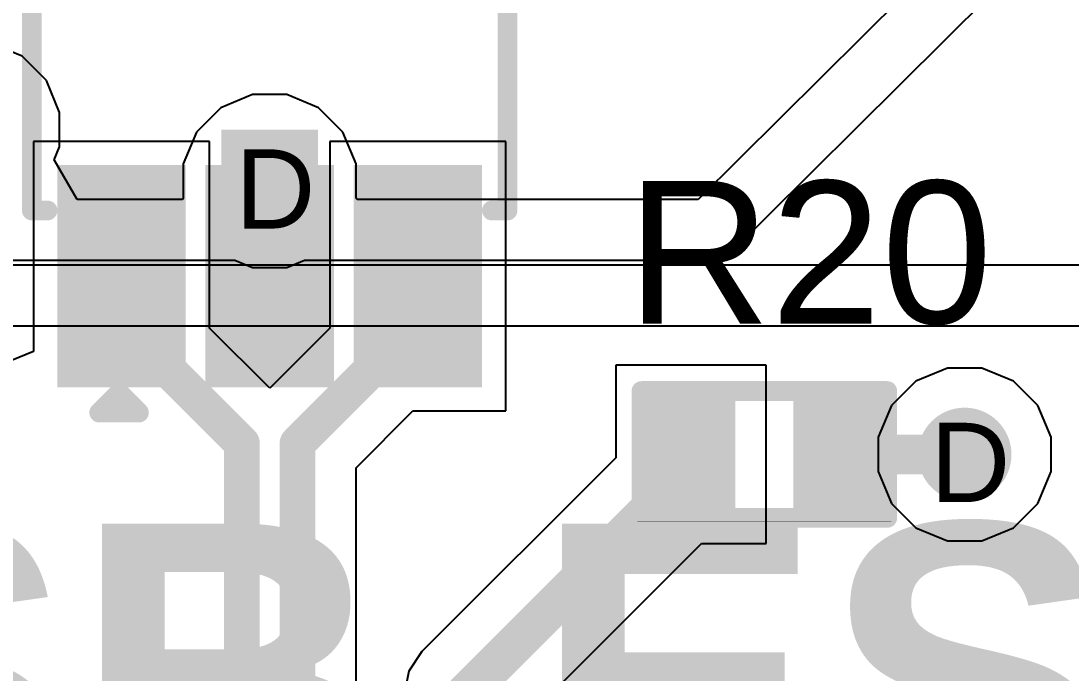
# Model space of a CAD drawing. Header units: inches. Extents: x -11 to 5428, y 0 to 5423.
# Drawn here: x 316.33 to 323.06, y 7.97 to 12.15 of the extents above; entities that cross this region are included whole.
import ezdxf

# ---------------------------------------------------------------- set-up
doc = ezdxf.new("R2010")
doc.units = ezdxf.units.IN
for name, color, linetype in [('Bottom Layer', 5, 'Continuous'), ('Drill Drawing', 1, 'Continuous'), ('GND', 16, 'Continuous'), ('PWR', 76, 'Continuous'), ('Top Layer', 1, 'Continuous'), ('Top Overlay', 2, 'Continuous'), ('Top Paste', 8, 'Continuous'), ('Top Solder', 216, 'Continuous'), ('Via Holes', 16, 'Continuous')]:
    doc.layers.add(name, color=color, linetype=linetype)
doc.styles.add('Arial', font='', dxfattribs={"height": 0.2})
doc.styles.add('Arial_Bold', font='', dxfattribs={"height": 0.2})
doc.styles.get('Arial').set_extended_font_data('Arial')
doc.styles.get('Arial_Bold').set_extended_font_data('Arial', bold=True)

# ---------------------------------------------------------------- blocks, each defined once
blk = doc.blocks.new('SOT_23_6_617')
at = {"layer": 'Top Layer'}
for points in [[(-1.92001775, 1.25997462), (-0.7000176499999999, 1.25997462), (-0.7000176499999999, 0.63997586), (-1.92001775, 0.63997586)], [(0.69999225, 1.25997462), (1.91999235, 1.25997462), (1.91999235, 0.63997586), (0.69999225, 0.63997586)], [(-1.92001775, 0.31001462), (-0.7000176499999999, 0.31001462), (-0.7000176499999999, -0.30998414), (-1.92001775, -0.30998414)], [(0.69999225, 0.31001462), (1.91999235, 0.31001462), (1.91999235, -0.30998414), (0.69999225, -0.30998414)], [(-1.92001775, -0.6399961799999999), (-0.7000176499999999, -0.6399961799999999), (-0.7000176499999999, -1.25999494), (-1.92001775, -1.25999494)], [(0.69999225, -0.6399961799999999), (1.91999235, -0.6399961799999999), (1.91999235, -1.25999494), (0.69999225, -1.25999494)]]:
    blk.add_hatch(color=1, dxfattribs=at).paths.add_polyline_path(points)
at = {"layer": 'Top Paste'}
for points in [[(-1.92001775, 1.25997462), (-0.7000176499999999, 1.25997462), (-0.7000176499999999, 0.63997586), (-1.92001775, 0.63997586)], [(0.69999225, 1.25997462), (1.91999235, 1.25997462), (1.91999235, 0.63997586), (0.69999225, 0.63997586)], [(-1.92001775, 0.31001462), (-0.7000176499999999, 0.31001462), (-0.7000176499999999, -0.30998414), (-1.92001775, -0.30998414)], [(0.69999225, 0.31001462), (1.91999235, 0.31001462), (1.91999235, -0.30998414), (0.69999225, -0.30998414)], [(-1.92001775, -0.6399961799999999), (-0.7000176499999999, -0.6399961799999999), (-0.7000176499999999, -1.25999494), (-1.92001775, -1.25999494)], [(0.69999225, -0.6399961799999999), (1.91999235, -0.6399961799999999), (1.91999235, -1.25999494), (0.69999225, -1.25999494)]]:
    blk.add_hatch(color=8, dxfattribs=at).paths.add_polyline_path(points)
at = {"layer": 'Top Solder'}
for points in [[(-2.02161775, 1.36157462), (-0.59841765, 1.36157462), (-0.59841765, 0.5383758599999999), (-2.02161775, 0.5383758599999999)], [(0.59839225, 1.36157462), (2.02159235, 1.36157462), (2.02159235, 0.5383758599999999), (0.59839225, 0.5383758599999999)], [(-2.02161775, 0.4116146199999999), (-0.59841765, 0.4116146199999999), (-0.59841765, -0.4115841399999999), (-2.02161775, -0.4115841399999999)], [(0.59839225, 0.4116146199999999), (2.02159235, 0.4116146199999999), (2.02159235, -0.4115841399999999), (0.59839225, -0.4115841399999999)], [(-2.02161775, -0.5383961799999999), (-0.59841765, -0.5383961799999999), (-0.59841765, -1.36159494), (-2.02161775, -1.36159494)], [(0.59839225, -0.5383961799999999), (2.02159235, -0.5383961799999999), (2.02159235, -1.36159494), (0.59839225, -1.36159494)]]:
    blk.add_hatch(color=216, dxfattribs=at).paths.add_polyline_path(points)
at = {"layer": 'Top Overlay'}
for points in [[(-0.8889873, 1.52401524, 0.127, 0.127, 0), (0.8636127, 1.52401524, 0.127, 0.127, 0)], [(-0.8889873, 1.52401524, 0.127, 0.127, 0), (-0.8889873, 1.42399004, 0.127, 0.127, 0)], [(0.8636127, 1.52401524, 0.127, 0.127, 0), (0.8636127, 1.42399004, 0.127, 0.127, 0)], [(-2.1843873, 1.09221524, 0.127, 0.127, 0), (-2.0573873, 0.96521524, 0.127, 0.127, 0)], [(-2.1843873, 1.09221524, 0.127, 0.127, 0), (-2.1843873, 0.8382152399999999, 0.127, 0.127, 0)], [(-2.0573873, 0.96521524, 0.127, 0.127, 0), (-2.1843873, 0.8382152399999999, 0.127, 0.127, 0)], [(-0.8889873, -1.42401036, 0.127, 0.127, 0), (-0.8889873, -1.52398476, 0.127, 0.127, 0)], [(0.8636127, -1.42401036, 0.127, 0.127, 0), (0.8636127, -1.52398476, 0.127, 0.127, 0)], [(-0.8889873, -1.52398476, 0.127, 0.127, 0), (0.8636127, -1.52398476, 0.127, 0.127, 0)]]:
    blk.add_lwpolyline(points, format="xyseb", dxfattribs=at)
for points in [[(-0.9207372999999999, 1.52401524, 0.0635, 0.0635, 1), (-0.8572373, 1.52401524, 0.0635, 0.0635, 1)], [(-0.9207372999999999, 1.52401524, 0.0635, 0.0635, 1), (-0.8572373, 1.52401524, 0.0635, 0.0635, 1)], [(0.8318627, 1.52401524, 0.0635, 0.0635, 1), (0.8953626999999998, 1.52401524, 0.0635, 0.0635, 1)], [(0.8318627, 1.52401524, 0.0635, 0.0635, 1), (0.8953626999999998, 1.52401524, 0.0635, 0.0635, 1)], [(-0.9207372999999999, 1.42399004, 0.0635, 0.0635, 1), (-0.8572373, 1.42399004, 0.0635, 0.0635, 1)], [(0.8318627, 1.42399004, 0.0635, 0.0635, 1), (0.8953626999999998, 1.42399004, 0.0635, 0.0635, 1)], [(-2.2161373, 1.09221524, 0.0635, 0.0635, 1), (-2.1526373, 1.09221524, 0.0635, 0.0635, 1)], [(-2.2161373, 1.09221524, 0.0635, 0.0635, 1), (-2.1526373, 1.09221524, 0.0635, 0.0635, 1)], [(-2.0891373, 0.96521524, 0.0635, 0.0635, 1), (-2.0256373, 0.96521524, 0.0635, 0.0635, 1)], [(-2.0891373, 0.96521524, 0.0635, 0.0635, 1), (-2.0256373, 0.96521524, 0.0635, 0.0635, 1)], [(-2.2161373, 0.8382152399999999, 0.0635, 0.0635, 1), (-2.1526373, 0.8382152399999999, 0.0635, 0.0635, 1)], [(-2.2161373, 0.8382152399999999, 0.0635, 0.0635, 1), (-2.1526373, 0.8382152399999999, 0.0635, 0.0635, 1)], [(-0.9207372999999999, -1.42401036, 0.0635, 0.0635, 1), (-0.8572373, -1.42401036, 0.0635, 0.0635, 1)], [(0.8318627, -1.42401036, 0.0635, 0.0635, 1), (0.8953626999999998, -1.42401036, 0.0635, 0.0635, 1)], [(-0.9207372999999999, -1.52398476, 0.0635, 0.0635, 1), (-0.8572373, -1.52398476, 0.0635, 0.0635, 1)], [(-0.9207372999999999, -1.52398476, 0.0635, 0.0635, 1), (-0.8572373, -1.52398476, 0.0635, 0.0635, 1)], [(0.8318627, -1.52398476, 0.0635, 0.0635, 1), (0.8953626999999998, -1.52398476, 0.0635, 0.0635, 1)], [(0.8318627, -1.52398476, 0.0635, 0.0635, 1), (0.8953626999999998, -1.52398476, 0.0635, 0.0635, 1)]]:
    blk.add_lwpolyline(points, format="xyseb", close=True, dxfattribs=at)
blk = doc.blocks.new('R___0402_744')
at = {"layer": 'Top Layer'}
for points in [[(-0.69849492, -0.31752032), (-0.69849492, 0.31747968), (-0.24129492, 0.31747968), (-0.24129492, -0.31752032)], [(0.2413050799999999, -0.31752032), (0.24130508, 0.31747968), (0.6985050799999999, 0.31747968), (0.6985050799999999, -0.31752032)]]:
    blk.add_hatch(color=1, dxfattribs=at).paths.add_polyline_path(points)
at = {"layer": 'Top Paste'}
for points in [[(-0.69849492, -0.31752032), (-0.69849492, 0.31747968), (-0.24129492, 0.31747968), (-0.24129492, -0.31752032)], [(0.2413050799999999, -0.31752032), (0.24130508, 0.31747968), (0.6985050799999999, 0.31747968), (0.6985050799999999, -0.31752032)]]:
    blk.add_hatch(color=8, dxfattribs=at).paths.add_polyline_path(points)
at = {"layer": 'Top Solder'}
for points in [[(-0.7534960799999999, -0.37252148), (-0.7534960799999999, 0.37248084), (-0.1862937599999999, 0.37248084), (-0.18629376, -0.37252148)], [(0.18630392, -0.37252148), (0.18630392, 0.37248084), (0.75350624, 0.37248084), (0.75350624, -0.37252148)]]:
    blk.add_hatch(color=216, dxfattribs=at).paths.add_polyline_path(points)
at = {"layer": 'Top Overlay'}
for points in [[(-0.78739492, -0.4064203199999999, 0.127, 0.127, 0), (-0.78739492, 0.40637968, 0.127, 0.127, 0)], [(-0.78739492, 0.40637968, 0.127, 0.127, 0), (0.7874050799999999, 0.40637968, 0.127, 0.127, 0)], [(0.7874050799999999, -0.4064203199999999, 0.127, 0.127, 0), (0.7874050799999999, 0.40637968, 0.127, 0.127, 0)], [(-0.78739492, -0.4064203199999999, 0.127, 0.127, 0), (0.7874050799999999, -0.4064203199999999, 0.127, 0.127, 0)], [(-0.81279492, -0.43182032, 0.0032258, 0.0032258, 0), (0.81280508, -0.43182032, 0.0032258, 0.0032258, 0)]]:
    blk.add_lwpolyline(points, format="xyseb", dxfattribs=at)
for points in [[(-0.81914492, 0.40637968, 0.0635, 0.0635, 1), (-0.7556449199999999, 0.40637968, 0.0635, 0.0635, 1)], [(-0.81914492, 0.40637968, 0.0635, 0.0635, 1), (-0.7556449199999999, 0.40637968, 0.0635, 0.0635, 1)], [(0.75565508, 0.40637968, 0.0635, 0.0635, 1), (0.8191550799999999, 0.40637968, 0.0635, 0.0635, 1)], [(0.75565508, 0.40637968, 0.0635, 0.0635, 1), (0.8191550799999999, 0.40637968, 0.0635, 0.0635, 1)], [(-0.81914492, -0.4064203199999999, 0.0635, 0.0635, 1), (-0.7556449199999999, -0.4064203199999999, 0.0635, 0.0635, 1)], [(-0.81914492, -0.4064203199999999, 0.0635, 0.0635, 1), (-0.7556449199999999, -0.4064203199999999, 0.0635, 0.0635, 1)], [(0.75565508, -0.4064203199999999, 0.0635, 0.0635, 1), (0.8191550799999999, -0.4064203199999999, 0.0635, 0.0635, 1)], [(0.75565508, -0.4064203199999999, 0.0635, 0.0635, 1), (0.8191550799999999, -0.4064203199999999, 0.0635, 0.0635, 1)], [(-0.8136000999999999, -0.43182032, 0.0016129, 0.0016129, 1), (-0.8119897399999999, -0.43182032, 0.0016129, 0.0016129, 1)], [(0.8119998999999999, -0.43182032, 0.0016129, 0.0016129, 1), (0.81361026, -0.43182032, 0.0016129, 0.0016129, 1)]]:
    blk.add_lwpolyline(points, format="xyseb", close=True, dxfattribs=at)

msp = doc.modelspace()

# ---------------------------------------------------------------- hatches: boundary and pattern name
at = {"layer": 'Bottom Layer'}
h = msp.add_hatch(color=5, dxfattribs=at)
edge = h.paths.add_edge_path()
edge.add_arc((317.9220591, 11.12444562), 0.2999994, 0, 360)
h = msp.add_hatch(color=5, dxfattribs=at)
edge = h.paths.add_edge_path()
edge.add_arc((322.3756443, 9.3714443), 0.2999994, 0, 360)
at = {"layer": 'GND'}
h = msp.add_hatch(color=16, dxfattribs=at)
edge = h.paths.add_edge_path()
edge.add_arc((317.9220591, 11.12444562), 0.2999994, 0, 360)
h = msp.add_hatch(color=16, dxfattribs=at)
edge = h.paths.add_edge_path()
edge.add_arc((322.3756443, 9.3714443), 0.2999994, 0, 360)
at = {"layer": 'PWR'}
h = msp.add_hatch(color=76, dxfattribs=at)
edge = h.paths.add_edge_path()
edge.add_arc((317.9220591, 11.12444562), 0.2999994, 0, 360)
h = msp.add_hatch(color=76, dxfattribs=at)
edge = h.paths.add_edge_path()
edge.add_arc((322.3756443, 9.3714443), 0.2999994, 0, 360)
at = {"layer": 'Top Layer'}
msp.add_hatch(color=1, dxfattribs=at).paths.add_polyline_path([(317.61205972, 10.5144443), (318.23205848, 10.5144443), (318.23205848, 11.4542443), (317.61205972, 11.4542443)])
h = msp.add_hatch(color=1, dxfattribs=at)
edge = h.paths.add_edge_path()
edge.add_arc((317.9220591, 11.12444562), 0.2999994, 0, 360)
h = msp.add_hatch(color=1, dxfattribs=at)
edge = h.paths.add_edge_path()
edge.add_arc((322.3756443, 9.3714443), 0.2999994, 0, 360)
at = {"layer": 'Via Holes'}
h = msp.add_hatch(color=7, dxfattribs=at)
edge = h.paths.add_edge_path()
edge.add_arc((317.9220591, 11.12444562), 0.1499997, 0, 360)
h = msp.add_hatch(color=7, dxfattribs=at)
edge = h.paths.add_edge_path()
edge.add_arc((322.3756443, 9.3714443), 0.1499997, 0, 360)

# ---------------------------------------------------------------- linework, layer by layer
at = {"layer": 'GND'}
for p, q in [((337.47524072, 10.58472864), (307.93166506, 10.58472864)), ((300.8425657, 10.19626358), (343.61156068, 10.19626358)), ((322.2654464, 9.925443699999999), (322.06182984, 9.841102999999999)), ((322.4858422, 9.925443699999999), (322.2654464, 9.925443699999999)), ((322.68945876, 9.841102999999999), (322.4858422, 9.925443699999999)), ((322.06182984, 9.841102999999999), (321.9059856, 9.68525876)), ((322.845303, 9.68525876), (322.68945876, 9.841102999999999)), ((321.9059856, 9.68525876), (321.8216449, 9.4816422)), ((322.9296437, 9.4816422), (322.845303, 9.68525876)), ((321.8216449, 9.4816422), (321.8216449, 9.2612464)), ((322.9296437, 9.2612464), (322.9296437, 9.4816422)), ((321.8216449, 9.2612464), (321.9059856, 9.05762984)), ((322.845303, 9.05762984), (322.9296437, 9.2612464)), ((321.9059856, 9.05762984), (322.06182984, 8.9017856)), ((322.68945876, 8.9017856), (322.845303, 9.05762984)), ((322.06182984, 8.9017856), (322.2654464, 8.8174449)), ((322.4858422, 8.8174449), (322.68945876, 8.9017856)), ((322.2654464, 8.8174449), (322.4858422, 8.8174449))]:
    msp.add_line(p, q, dxfattribs=at)
at = {"layer": 'PWR'}
for p, q in [((328.33833494, 18.62744306), (320.6672276, 11.00566506)), ((320.8274, 10.6172), (328.7268, 18.4658)), ((316.33591546, 11.923903), (316.1322989, 12.0082437)), ((316.4917597, 11.76805876), (316.33591546, 11.923903)), ((316.5761004, 11.5644422), (316.4917597, 11.76805876)), ((317.8118612, 11.67844502), (317.60824464, 11.59410432)), ((318.032257, 11.67844502), (317.8118612, 11.67844502)), ((318.23587356, 11.59410432), (318.032257, 11.67844502)), ((317.60824464, 11.59410432), (317.4524004, 11.43826008)), ((318.3917178, 11.43826008), (318.23587356, 11.59410432)), ((316.5761004, 11.3440464), (316.5761004, 11.5644422)), ((317.4524004, 11.43826008), (317.3680597, 11.23464352)), ((318.4760585, 11.23464352), (318.3917178, 11.43826008)), ((316.54115, 11.2596676), (316.5761004, 11.3440464)), ((316.6888637, 11.00566506), (316.54115, 11.2596676)), ((317.3680597, 11.23464352), (317.3680597, 11.01425026)), ((318.4760585, 11.01425026), (318.4760585, 11.23464352)), ((317.36232438, 11.00566506), (316.6888637, 11.00566506)), ((317.3680597, 11.01425026), (317.36232438, 11.00566506)), ((318.48179382, 11.00566506), (318.4760585, 11.01425026)), ((320.6672276, 11.00566506), (318.48179382, 11.00566506)), ((300.54884772, 10.6172), (317.69898868, 10.6172)), ((317.69898868, 10.6172), (317.8118612, 10.57044622)), ((317.8118612, 10.57044622), (318.032257, 10.57044622)), ((318.032257, 10.57044622), (318.14512952, 10.6172)), ((318.14512952, 10.6172), (320.8274, 10.6172)), ((322.2654464, 9.925443699999999), (322.06182984, 9.841102999999999)), ((322.4858422, 9.925443699999999), (322.2654464, 9.925443699999999)), ((322.68945876, 9.841102999999999), (322.4858422, 9.925443699999999)), ((322.06182984, 9.841102999999999), (321.9059856, 9.68525876)), ((322.845303, 9.68525876), (322.68945876, 9.841102999999999)), ((321.9059856, 9.68525876), (321.8216449, 9.4816422)), ((322.9296437, 9.4816422), (322.845303, 9.68525876)), ((321.8216449, 9.4816422), (321.8216449, 9.2612464)), ((322.9296437, 9.2612464), (322.9296437, 9.4816422)), ((321.8216449, 9.2612464), (321.9059856, 9.05762984)), ((322.845303, 9.05762984), (322.9296437, 9.2612464)), ((321.9059856, 9.05762984), (322.06182984, 8.9017856)), ((322.68945876, 8.9017856), (322.845303, 9.05762984)), ((322.06182984, 8.9017856), (322.2654464, 8.8174449)), ((322.4858422, 8.8174449), (322.68945876, 8.9017856)), ((322.2654464, 8.8174449), (322.4858422, 8.8174449))]:
    msp.add_line(p, q, dxfattribs=at)
at = {"layer": 'Top Layer'}
for p, q in [((317.53609848, 11.37844308), (316.40809972, 11.37844308)), ((316.40809972, 11.37844308), (316.40809972, 10.03220244)), ((317.53609848, 10.18150364), (317.53609848, 11.37844308)), ((319.43606928, 11.37844308), (318.30807052, 11.37844308)), ((318.30807052, 11.37844308), (318.30807052, 10.1815011)), ((319.43606928, 9.65044552), (319.43606928, 11.37844308)), ((317.9220845, 9.79551762), (317.53609848, 10.18150364)), ((318.30807052, 10.1815011), (317.9220845, 9.79551762)), ((316.40809972, 10.03220244), (316.22036578, 9.95444034)), ((321.1046791, 9.942944299999999), (320.1394791, 9.942944299999999)), ((320.1394791, 9.942944299999999), (320.1394791, 9.34931582)), ((321.1046791, 8.7999443), (321.1046791, 9.942944299999999)), ((318.47540064, 9.28671498), (318.83913118, 9.65044552)), ((318.83913118, 9.65044552), (319.43606928, 9.65044552)), ((318.47540064, 6.87182268), (318.47540064, 9.28671498)), ((320.1394791, 9.34931582), (318.89740894, 8.107245659999998)), ((319.56055976, 7.67165344), (320.68885062, 8.7999443)), ((320.68885062, 8.7999443), (321.1046791, 8.7999443)), ((318.89740894, 8.107245659999998), (318.81320032, 7.981218479999999)), ((318.81320032, 7.981218479999999), (318.78362964, 7.8325599))]:
    msp.add_line(p, q, dxfattribs=at)
for points in [[(316.9720991, 10.21444236, 0.2286, 0.2286, 0), (316.9720991, 10.5144443, 0.2286, 0.2286, 0)], [(318.8720699, 10.21444236, 0.2286, 0.2286, 0), (318.8720699, 10.5144443, 0.2286, 0.2286, 0)], [(316.9720991, 10.21444236, 0.2286, 0.2286, 0), (317.49799848, 9.68854298, 0.2286, 0.2286, 0)], [(318.0998845, 9.442256959999998, 0.2286, 0.2286, 0), (318.8720699, 10.21444236, 0.2286, 0.2286, 0)], [(317.49799848, 9.68854298, 0.2286, 0.2286, 0), (317.49800102, 9.68854298, 0.2286, 0.2286, 0)], [(317.49800102, 9.68854298, 0.2286, 0.2286, 0), (317.7442844999999, 9.442259499999999, 0.2286, 0.2286, 0)], [(317.7442844999999, 7.07006206, 0.2286, 0.2286, 0), (317.7442844999999, 9.442259499999999, 0.2286, 0.2286, 0)], [(318.0998845, 6.752765259999999, 0.2286, 0.2286, 0), (318.0998845, 9.442256959999998, 0.2286, 0.2286, 0)], [(320.6220791, 9.2825443, 0.254, 0.254, 0), (320.6220791, 9.3714443, 0.254, 0.254, 0)], [(321.5618791, 9.3714443, 0.254, 0.254, 0), (322.3756443, 9.3714443, 0.254, 0.254, 0)], [(319.1720947, 7.8325599, 0.254, 0.254, 0), (320.6220791, 9.2825443, 0.254, 0.254, 0)]]:
    msp.add_lwpolyline(points, format="xyseb", dxfattribs=at)
for points in [[(316.9149491, 10.5144443, 0.1143, 0.1143, 1), (317.0292491, 10.5144443, 0.1143, 0.1143, 1)], [(318.8149198999999, 10.5144443, 0.1143, 0.1143, 1), (318.9292199, 10.5144443, 0.1143, 0.1143, 1)], [(316.9149491, 10.21444236, 0.1143, 0.1143, 1), (317.0292491, 10.21444236, 0.1143, 0.1143, 1)], [(316.9149491, 10.21444236, 0.1143, 0.1143, 1), (317.0292491, 10.21444236, 0.1143, 0.1143, 1)], [(318.8149198999999, 10.21444236, 0.1143, 0.1143, 1), (318.9292199, 10.21444236, 0.1143, 0.1143, 1)], [(318.8149198999999, 10.21444236, 0.1143, 0.1143, 1), (318.9292199, 10.21444236, 0.1143, 0.1143, 1)], [(317.4408484799999, 9.68854298, 0.1143, 0.1143, 1), (317.55514848, 9.68854298, 0.1143, 0.1143, 1)], [(317.4408484799999, 9.68854298, 0.1143, 0.1143, 1), (317.55514848, 9.68854298, 0.1143, 0.1143, 1)], [(317.44085102, 9.68854298, 0.1143, 0.1143, 1), (317.55515102, 9.68854298, 0.1143, 0.1143, 1)], [(317.44085102, 9.68854298, 0.1143, 0.1143, 1), (317.55515102, 9.68854298, 0.1143, 0.1143, 1)], [(317.6871345, 9.442259499999999, 0.1143, 0.1143, 1), (317.8014345, 9.442259499999999, 0.1143, 0.1143, 1)], [(317.6871345, 9.442259499999999, 0.1143, 0.1143, 1), (317.8014345, 9.442259499999999, 0.1143, 0.1143, 1)], [(318.0427345, 9.442256959999998, 0.1143, 0.1143, 1), (318.1570345, 9.442256959999998, 0.1143, 0.1143, 1)], [(318.0427345, 9.442256959999998, 0.1143, 0.1143, 1), (318.1570345, 9.442256959999998, 0.1143, 0.1143, 1)], [(320.5585791, 9.3714443, 0.127, 0.127, 1), (320.6855791, 9.3714443, 0.127, 0.127, 1)], [(321.4983791, 9.3714443, 0.127, 0.127, 1), (321.6253791, 9.3714443, 0.127, 0.127, 1)], [(322.3121443, 9.3714443, 0.127, 0.127, 1), (322.4391443, 9.3714443, 0.127, 0.127, 1)], [(320.5585791, 9.2825443, 0.127, 0.127, 1), (320.6855791, 9.2825443, 0.127, 0.127, 1)], [(320.5585791, 9.2825443, 0.127, 0.127, 1), (320.6855791, 9.2825443, 0.127, 0.127, 1)]]:
    msp.add_lwpolyline(points, format="xyseb", close=True, dxfattribs=at)

# ---------------------------------------------------------------- block references
at = {"rotation": 90}
msp.add_blockref('SOT_23_6_617', (317.92207434, 11.824462), dxfattribs=at)
msp.add_blockref('R___0402_744', (321.09197402, 9.37146462))

# ---------------------------------------------------------------- texts
at = {"layer": 'Drill Drawing', "style": 'Arial'}
for p in [(317.7019807999999, 10.81972944), (322.155566, 9.066728119999999)]:
    msp.add_text('D', height=0.508, dxfattribs=at).set_placement(p)
at = {"layer": 'Top Overlay'}
for s, height, style, p in [('R20', 0.9143999999999999, 'Arial', (320.2100911, 10.21096002)), ('USB-ESP', 2.00000108, 'Arial_Bold', (312.7788766, 6.928538339999999))]:
    msp.add_text(s, height=height, dxfattribs=dict(at, style=style)).set_placement(p)

doc.saveas('drawing.dxf')
